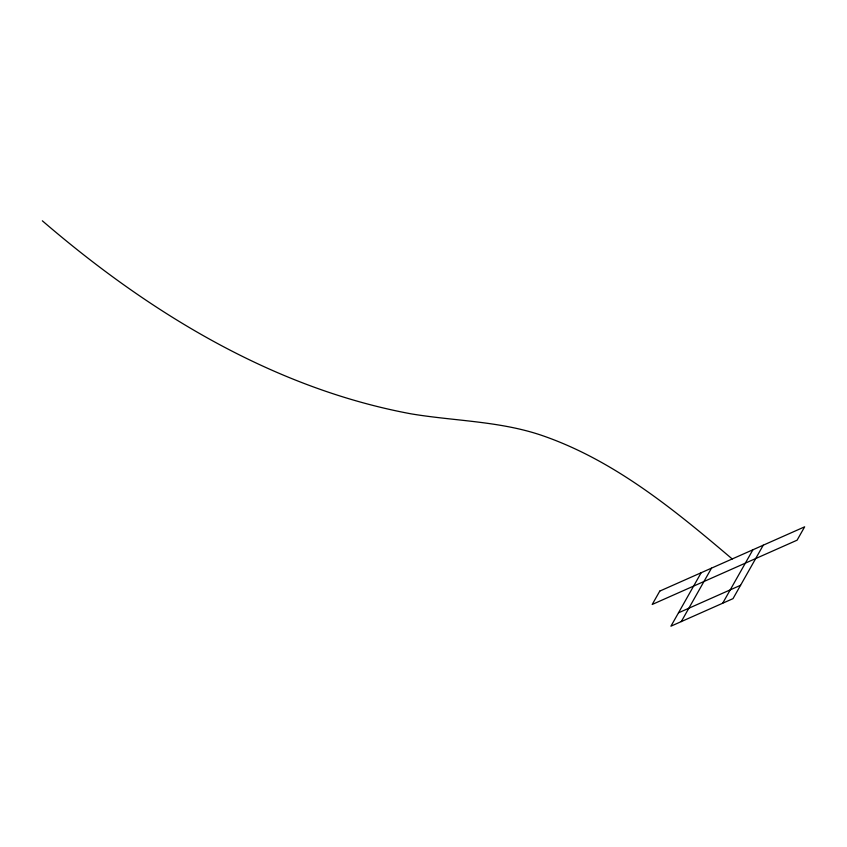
<?xml version="1.0" encoding="UTF-8"?>
<svg xmlns="http://www.w3.org/2000/svg" width="847" height="847" viewBox="0 0 847 847"><rect width="100%" height="100%" fill="white"/><g stroke="black" fill="none" stroke-linecap="round" stroke-linejoin="round"><path stroke-width="1.27" d="M701.168 572.741L670.93 626.187L733.015 598.638L763.253 545.193M681.274 621.603L711.512 568.146M722.671 603.233L752.909 549.777M678.489 612.826L740.574 585.277M42.35 220.813C148.034 311.781 272.363 388.064 411.081 413.844C454.437 421.075 499.19 421.023 541.212 435.199C613.948 460.006 674.434 509.915 732.21 558.967M659.771 591.1L652.211 604.462L797.091 540.185L804.65 526.823L659.771 591.1"/></g></svg>
